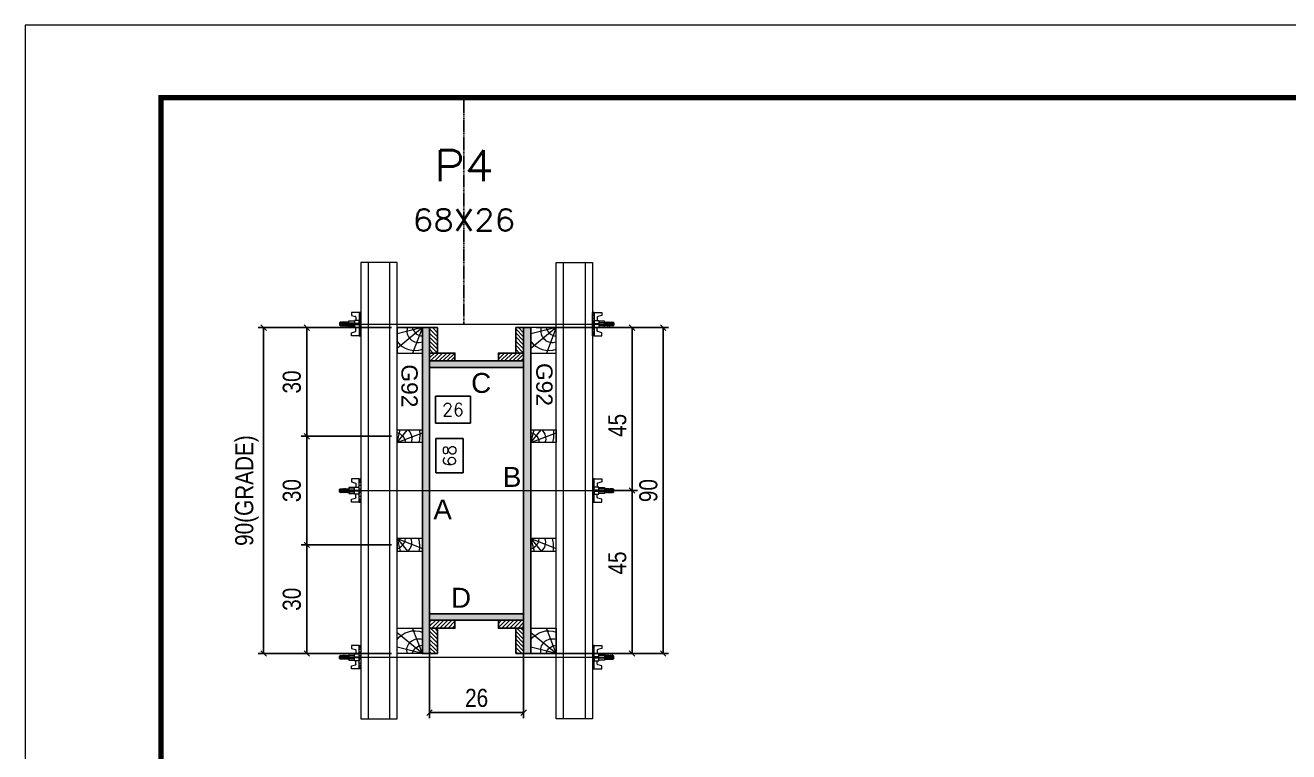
# Model space of a CAD drawing. Extents: x 808 to 7089, y -98 to 17032.
# Drawn here: x 808 to 1507, y 14334 to 14735 of the extents above; entities that cross this region are included whole.
import ezdxf
from ezdxf.enums import TextEntityAlignment as Align

# ---------------------------------------------------------------- set-up
doc = ezdxf.new("R2010")
doc.units = 0
doc.linetypes.add('DASHED', pattern=[0.75, 0.5, -0.25])
doc.linetypes.add('HIDDEN', pattern=[0.375, 0.25, -0.125])
for name, color, linetype in [('CHAPA', 1, 'Continuous'), ('Cota Seção (2x)', 241, 'Continuous'), ('MEIO_PONT', 93, 'Continuous'), ('Painéis', 200, 'Continuous'), ('SARRAFO', 251, 'Continuous'), ('Texto de Titulo', 7, 'Continuous'), ('Texto Qtd Sarr', 242, 'Continuous'), ('TEXTO_GERAL', 7, 'Continuous')]:
    doc.layers.add(name, color=color, linetype=linetype)
for name, color, linetype, lineweight in [('Folhas', 255, 'Continuous', 9), ('Hachura', 251, 'Continuous', 9), ('Madeira', 126, 'Continuous', 18), ('Perfil Metálico', 224, 'Continuous', 18), ('SARRAFO DE PRESSAO', 251, 'DASHED', 9), ('Texto Seção', 7, 'Continuous', 15)]:
    doc.layers.add(name, color=color, linetype=linetype, lineweight=lineweight)
doc.styles.add('ARIAL', font='arial.ttf')
doc.styles.add('COTA TECNICA 2X', font='techl___.ttf', dxfattribs={"height": 10})
doc.styles.add('ROMANS', font='romans.shx')
doc.styles.add('SANSSERIF', font='sas_____.pfb')
doc.dimstyles.new('SECAO PILAR', dxfattribs={"dimtxt": 10, "dimasz": 3, "dimexe": 3, "dimexo": 3, "dimgap": 3, "dimtad": 1, "dimdec": 1, "dimlfac": 0.5, "dimzin": 12, "dimdsep": 46, "dimtxsty": 'COTA TECNICA 2X', "dimblk1": 'OBLIQUE', "dimblk2": 'OBLIQUE', "dimsah": 1, "dimcen": 0.9, "dimclrd": 256, "dimclre": 256, "dimclrt": 256, "dimadec": 1, "dimazin": 3, "dimtfac": 1, "dimtdec": 1, "dimtmove": 0, "dimatfit": 3, "dimfxl": 1, "dimtolj": 1, "dimtzin": 12, "dimarcsym": 0})
doc.dimstyles.new('SECÇÃO 2', dxfattribs={"dimtxt": 7, "dimasz": 6, "dimexe": 0.18, "dimexo": 2, "dimgap": -4, "dimtad": 3, "dimdec": 1, "dimlfac": 0.5, "dimzin": 12, "dimdsep": 46, "dimtxsty": 'ROMANS', "dimblk": 'ARCHTICK', "dimcen": 0.09, "dimse1": 1, "dimse2": 1, "dimsd1": 1, "dimsd2": 1, "dimclrd": 180, "dimclre": 5, "dimclrt": 1, "dimadec": 0, "dimazin": 3, "dimtfac": 1, "dimtdec": 1, "dimtofl": 0, "dimtmove": 0, "dimatfit": 3, "dimldrblk": 'ARCHTICK', "dimfxl": 1, "dimtolj": 1, "dimtzin": 0, "dimarcsym": 0})

# ---------------------------------------------------------------- blocks, each defined once
blk = doc.blocks.new('9999999999')
at = {"layer": 'Folhas'}
blk.add_lwpolyline([(98138.98, 34190.21), (99623.98, 34190.21), (99623.98, 35240.21), (98138.98, 35240.21)], close=True, dxfattribs=at)
at = {"layer": 'Folhas', "color": 30, "const_width": 3}
blk.add_lwpolyline([(98213.98, 34230.21), (99583.98, 34230.21), (99583.98, 35200.21), (98213.98, 35200.21)], close=True, dxfattribs=at)
blk = doc.blocks.new('titulo1')
at = {"layer": 'Defpoints', "color": 252, "linetype": 'HIDDEN', "ltscale": 2}
blk.add_line((0, 0), (0, 125), dxfattribs=at)
at = {"layer": 'Defpoints', "style": 'ROMANS', "oblique": 15}
blk.add_attdef('FOLHA', text='', height=10, dxfattribs=at).set_placement((0, 15.58), align=Align.MIDDLE_CENTER)
at = {"layer": 'Texto Qtd Sarr', "color": 3, "style": 'ROMANS', "oblique": 15}
for tag, height, p in [('TITULO', 17, (0, 71.45)), ('SEÇÃO', 12, (0, 41.55))]:
    blk.add_attdef(tag, text='', height=height, dxfattribs=at).set_placement(p, align=Align.MIDDLE_CENTER)
blk = doc.blocks.new('*D1543')
at = {"layer": 'Cota Seção (2x)', "color": 180, "lineweight": -2, "transparency": 16777216}
for p, q in [((1050.2, 14507.06), (1035.2, 14507.06)), ((1035.2, 14507.06), (1035.2, 14488.06)), ((1050.2, 14488.06), (1050.2, 14507.06)), ((1035.2, 14488.06), (1050.2, 14488.06))]:
    blk.add_line(p, q, dxfattribs=at)
at = {"layer": 'Defpoints', "color": 0, "transparency": 16777216}
for p in [(1031.72, 14546.33), (1031.72, 14410.33), (1054.2, 14410.33)]:
    blk.add_point(p, dxfattribs=at)
at = {"layer": 'Cota Seção (2x)', "color": 1, "transparency": 16777216, "insert": (1042.7, 14497.56), "char_height": 7, "attachment_point": 5, "rotation": 90, "style": 'ROMANS'}
blk.add_mtext('\\A1;68', dxfattribs=at)
blk = doc.blocks.new('_ArchTick')
at = {"color": 0, "linetype": 'ByBlock', "const_width": 0.15}
blk.add_lwpolyline([(-0.5, -0.5), (0.5, 0.5)], dxfattribs=at)
blk = doc.blocks.new('*D1544')
at = {"layer": 'Cota Seção (2x)', "color": 180, "lineweight": -2, "transparency": 16777216}
for p, q in [((1054.31, 14530.53), (1034.97, 14530.53)), ((1034.97, 14530.53), (1034.97, 14515.53)), ((1054.31, 14515.53), (1054.31, 14530.53)), ((1034.97, 14515.53), (1054.31, 14515.53))]:
    blk.add_line(p, q, dxfattribs=at)
at = {"layer": 'Defpoints', "color": 0, "transparency": 16777216}
for p in [(1031.72, 14546.33), (1083.72, 14546.33), (1083.72, 14511.53)]:
    blk.add_point(p, dxfattribs=at)
at = {"layer": 'Cota Seção (2x)', "color": 1, "transparency": 16777216, "insert": (1044.64, 14523.03), "char_height": 7, "attachment_point": 5, "style": 'ROMANS'}
blk.add_mtext('\\A1;26', dxfattribs=at)
blk = doc.blocks.new('_Oblique')
at = {"color": 0, "linetype": 'ByBlock', "lineweight": -2}
blk.add_line((-0.5, -0.5), (0.5, 0.5), dxfattribs=at)
blk = doc.blocks.new('*D2064')
at = {"layer": 'Cota Seção (2x)', "lineweight": -2, "transparency": 16777216}
for p, q in [((1031.72, 14403.73), (1031.72, 14352.69)), ((1083.72, 14403.73), (1083.72, 14352.69)), ((1031.72, 14355.69), (1083.72, 14355.69))]:
    blk.add_line(p, q, dxfattribs=at)
at = {"layer": 'Defpoints', "color": 0, "transparency": 16777216}
for p in [(1031.72, 14406.73), (1083.72, 14406.73), (1083.72, 14355.69)]:
    blk.add_point(p, dxfattribs=at)
at = {"layer": 'Cota Seção (2x)', "lineweight": -2, "transparency": 16777216, "xscale": 3, "yscale": 3, "zscale": 3, "rotation": 180}
blk.add_blockref('_Oblique', (1031.72, 14355.69), dxfattribs=at)
at = {"layer": 'Cota Seção (2x)', "lineweight": -2, "transparency": 16777216, "xscale": 3, "yscale": 3, "zscale": 3}
blk.add_blockref('_Oblique', (1083.72, 14355.69), dxfattribs=at)
at = {"layer": 'Cota Seção (2x)', "transparency": 16777216, "insert": (1057.72, 14363.79), "char_height": 10, "attachment_point": 5, "style": 'COTA TECNICA 2X'}
blk.add_mtext('\\A1;26', dxfattribs=at)
blk = doc.blocks.new('*D1545')
at = {"layer": 'Cota Seção (2x)', "lineweight": -2, "transparency": 16777216}
for p, q in [((1010.72, 14568.33), (936.95, 14568.33)), ((939.95, 14568.33), (939.95, 14388.33)), ((1010.72, 14388.33), (936.95, 14388.33))]:
    blk.add_line(p, q, dxfattribs=at)
at = {"layer": 'Defpoints', "color": 0, "transparency": 16777216}
for p in [(1013.72, 14568.33), (939.95, 14388.33), (1013.72, 14388.33)]:
    blk.add_point(p, dxfattribs=at)
at = {"layer": 'Cota Seção (2x)', "lineweight": -2, "transparency": 16777216, "xscale": 3, "yscale": 3, "zscale": 3}
for p, rotation in [((939.95, 14568.33), 90), ((939.95, 14388.33), 270)]:
    blk.add_blockref('_Oblique', p, dxfattribs=dict(at, rotation=rotation))
at = {"layer": 'Cota Seção (2x)', "transparency": 16777216, "insert": (930.73, 14478.33), "char_height": 10, "attachment_point": 5, "rotation": 90, "style": 'COTA TECNICA 2X'}
blk.add_mtext('\\A1;90(GRADE)', dxfattribs=at)
blk = doc.blocks.new('*D1546')
at = {"layer": 'Cota Seção (2x)', "lineweight": -2, "transparency": 16777216}
for p, q in [((1010.72, 14448.33), (960.79, 14448.33)), ((963.79, 14448.33), (963.79, 14388.33)), ((1010.72, 14388.33), (960.79, 14388.33))]:
    blk.add_line(p, q, dxfattribs=at)
at = {"layer": 'Defpoints', "color": 0, "transparency": 16777216}
for p in [(1013.72, 14448.33), (963.79, 14388.33), (1013.72, 14388.33)]:
    blk.add_point(p, dxfattribs=at)
at = {"layer": 'Cota Seção (2x)', "lineweight": -2, "transparency": 16777216, "xscale": 3, "yscale": 3, "zscale": 3}
for p, rotation in [((963.79, 14448.33), 90), ((963.79, 14388.33), 270)]:
    blk.add_blockref('_Oblique', p, dxfattribs=dict(at, rotation=rotation))
at = {"layer": 'Cota Seção (2x)', "transparency": 16777216, "insert": (955.57, 14418.33), "char_height": 10, "attachment_point": 5, "rotation": 90, "style": 'COTA TECNICA 2X'}
blk.add_mtext('\\A1;30', dxfattribs=at)
blk = doc.blocks.new('*D1547')
at = {"layer": 'Cota Seção (2x)', "lineweight": -2, "transparency": 16777216}
for p, q in [((1010.72, 14568.33), (960.79, 14568.33)), ((963.79, 14568.33), (963.79, 14508.33)), ((1010.72, 14508.33), (960.79, 14508.33))]:
    blk.add_line(p, q, dxfattribs=at)
at = {"layer": 'Defpoints', "color": 0, "transparency": 16777216}
for p in [(1013.72, 14568.33), (963.79, 14508.33), (1013.72, 14508.33)]:
    blk.add_point(p, dxfattribs=at)
at = {"layer": 'Cota Seção (2x)', "lineweight": -2, "transparency": 16777216, "xscale": 3, "yscale": 3, "zscale": 3}
for p, rotation in [((963.79, 14568.33), 90), ((963.79, 14508.33), 270)]:
    blk.add_blockref('_Oblique', p, dxfattribs=dict(at, rotation=rotation))
at = {"layer": 'Cota Seção (2x)', "transparency": 16777216, "insert": (955.57, 14538.33), "char_height": 10, "attachment_point": 5, "rotation": 90, "style": 'COTA TECNICA 2X'}
blk.add_mtext('\\A1;30', dxfattribs=at)
blk = doc.blocks.new('*D1548')
at = {"layer": 'Cota Seção (2x)', "lineweight": -2, "transparency": 16777216}
for p, q in [((1010.72, 14508.33), (960.79, 14508.33)), ((963.79, 14508.33), (963.79, 14448.33)), ((1010.72, 14448.33), (960.79, 14448.33))]:
    blk.add_line(p, q, dxfattribs=at)
at = {"layer": 'Defpoints', "color": 0, "transparency": 16777216}
for p in [(1013.72, 14508.33), (963.79, 14448.33), (1013.72, 14448.33)]:
    blk.add_point(p, dxfattribs=at)
at = {"layer": 'Cota Seção (2x)', "lineweight": -2, "transparency": 16777216, "xscale": 3, "yscale": 3, "zscale": 3}
for p, rotation in [((963.79, 14508.33), 90), ((963.79, 14448.33), 270)]:
    blk.add_blockref('_Oblique', p, dxfattribs=dict(at, rotation=rotation))
at = {"layer": 'Cota Seção (2x)', "transparency": 16777216, "insert": (955.57, 14478.33), "char_height": 10, "attachment_point": 5, "rotation": 90, "style": 'COTA TECNICA 2X'}
blk.add_mtext('\\A1;30', dxfattribs=at)
blk = doc.blocks.new('*D1549')
at = {"layer": 'Cota Seção (2x)', "lineweight": -2, "transparency": 16777216}
for p, q in [((1090.72, 14568.33), (1163.83, 14568.33)), ((1160.83, 14568.33), (1160.83, 14388.33)), ((1090.72, 14388.33), (1163.83, 14388.33))]:
    blk.add_line(p, q, dxfattribs=at)
at = {"layer": 'Defpoints', "color": 0, "transparency": 16777216}
for p in [(1087.72, 14568.33), (1087.72, 14388.33), (1160.83, 14388.33)]:
    blk.add_point(p, dxfattribs=at)
at = {"layer": 'Cota Seção (2x)', "lineweight": -2, "transparency": 16777216, "xscale": 3, "yscale": 3, "zscale": 3}
for p, rotation in [((1160.83, 14568.33), 90), ((1160.83, 14388.33), 270)]:
    blk.add_blockref('_Oblique', p, dxfattribs=dict(at, rotation=rotation))
at = {"layer": 'Cota Seção (2x)', "transparency": 16777216, "insert": (1152.7, 14478.33), "char_height": 10, "attachment_point": 5, "rotation": 90, "style": 'COTA TECNICA 2X'}
blk.add_mtext('\\A1;90', dxfattribs=at)
blk = doc.blocks.new('*D1550')
at = {"layer": 'Cota Seção (2x)', "lineweight": -2, "transparency": 16777216}
for p, q in [((1124.72, 14568.33), (1146.63, 14568.33)), ((1143.63, 14568.33), (1143.63, 14478.33)), ((1124.72, 14478.33), (1146.63, 14478.33))]:
    blk.add_line(p, q, dxfattribs=at)
at = {"layer": 'Defpoints', "color": 0, "transparency": 16777216}
for p in [(1121.72, 14568.33), (1121.72, 14478.33), (1143.63, 14478.33)]:
    blk.add_point(p, dxfattribs=at)
at = {"layer": 'Cota Seção (2x)', "lineweight": -2, "transparency": 16777216, "xscale": 3, "yscale": 3, "zscale": 3}
for p, rotation in [((1143.63, 14568.33), 90), ((1143.63, 14478.33), 270)]:
    blk.add_blockref('_Oblique', p, dxfattribs=dict(at, rotation=rotation))
at = {"layer": 'Cota Seção (2x)', "transparency": 16777216, "insert": (1135.52, 14514.33), "char_height": 10, "attachment_point": 5, "rotation": 90, "style": 'COTA TECNICA 2X'}
blk.add_mtext('\\A1;45', dxfattribs=at)
blk = doc.blocks.new('*D1551')
at = {"layer": 'Cota Seção (2x)', "lineweight": -2, "transparency": 16777216}
for p, q in [((1124.72, 14478.33), (1146.63, 14478.33)), ((1143.63, 14388.33), (1143.63, 14478.33)), ((1124.72, 14388.33), (1146.63, 14388.33))]:
    blk.add_line(p, q, dxfattribs=at)
at = {"layer": 'Defpoints', "color": 0, "transparency": 16777216}
for p in [(1121.72, 14478.33), (1143.63, 14478.33), (1121.72, 14388.33)]:
    blk.add_point(p, dxfattribs=at)
at = {"layer": 'Cota Seção (2x)', "lineweight": -2, "transparency": 16777216, "xscale": 3, "yscale": 3, "zscale": 3}
for p, rotation in [((1143.63, 14478.33), 90), ((1143.63, 14388.33), 270)]:
    blk.add_blockref('_Oblique', p, dxfattribs=dict(at, rotation=rotation))
at = {"layer": 'Cota Seção (2x)', "transparency": 16777216, "insert": (1135.52, 14438.33), "char_height": 10, "attachment_point": 5, "rotation": 90, "style": 'COTA TECNICA 2X'}
blk.add_mtext('\\A1;45', dxfattribs=at)
blk = doc.blocks.new('C')
at = {"layer": 'Hachura', "color": 0}
for p, q in [((0, 3.22), (0, -3.22)), ((0.45, 3.22), (0, 3.22)), ((0.46, 3.16), (0, 3.16)), ((0.46, 3.05), (0, 3.05)), ((0.46, 2.88), (0, 2.88)), ((0, 2.75), (0, -1.16)), ((0.46, 2.65), (0, 2.65)), ((0.46, 2.23), (0, 2.23)), ((0.46, 1.51), (0, 1.51)), ((0.39, 0.49), (0.17, 0.49)), ((0.45, -3.23), (0.45, 3.22)), ((0.45, 3.22), (2.58, 3.22)), ((1.74, 0.97), (0.45, 0.97)), ((1.45, 0.1), (0.45, 0.1)), ((1.35, 1.94), (1.35, 0.96)), ((2.58, 2.39), (1.47, 2.09)), ((1.74, -0.97), (1.74, 0.97)), ((1.74, 0.97), (1.74, 0.84)), ((1.74, 0.97), (1.74, 0.84)), ((1.74, 0.84), (3.35, 0.84)), ((3.35, 0.45), (1.74, 0.45)), ((2.58, 3.22), (2.58, 2.39)), ((3.32, 0.84), (3.32, -0.84)), ((3.35, 0.84), (3.35, -0.84)), ((3.68, 0.45), (3.35, 0.45)), ((3.84, -0.52), (3.35, 0.45)), ((3.35, 0.06), (3.67, -0.57)), ((3.68, 0.45), (4.16, -0.52)), ((3.72, 0.5), (4.25, -0.57)), ((4.37, -0.55), (3.83, 0.53)), ((4.15, 0.45), (3.93, 0.45)), ((4.42, -0.52), (3.93, 0.45)), ((4.15, 0.45), (4.26, 0.45)), ((4.26, 0.45), (4.74, -0.52)), ((4.3, 0.5), (4.83, -0.57)), ((4.95, -0.55), (4.41, 0.53)), ((4.51, 0.45), (4.84, 0.45)), ((5, -0.52), (4.51, 0.45)), ((4.84, 0.45), (5.32, -0.52)), ((4.88, 0.5), (5.41, -0.57)), ((5.53, -0.55), (4.99, 0.53)), ((5.58, -0.52), (5.09, 0.45)), ((5.42, 0.45), (5.09, 0.45)), ((5.58, -0.52), (5.09, 0.45)), ((5.42, 0.45), (5.74, -0.19)), ((5.46, 0.5), (5.74, -0.07)), ((5.74, 0.19), (5.57, 0.53)), ((5.74, 0.32), (5.68, 0.45)), ((5.68, 0.45), (5.74, 0.45)), ((5.74, 0.45), (5.9, 0.29)), ((5.74, 0.45), (5.74, -0.52)), ((5.9, -0.36), (5.9, 0.29)), ((0.45, 0), (0, 0)), ((0.46, -1.52), (0, -1.52)), ((0.46, -2.23), (0, -2.23)), ((0.46, -2.65), (0, -2.65)), ((0.46, -2.88), (0, -2.88)), ((0.46, -3.05), (0, -3.05)), ((0.46, -3.16), (0, -3.16)), ((0, -3.22), (2.57, -3.22)), ((0.08, -0.48), (0.29, -0.48)), ((0.29, -0.48), (0.4, -0.48)), ((0.45, 0), (0.45, -0.97)), ((0.45, -0.16), (1.45, -0.16)), ((0.45, -0.65), (0.45, -0.32)), ((0.45, -3.23), (0.45, -0.65)), ((0.45, -0.97), (1.74, -0.97)), ((1.35, -1.94), (1.35, -0.97)), ((2.58, -2.39), (1.47, -2.1)), ((3.35, -0.32), (1.74, -0.32)), ((3.35, -0.84), (1.74, -0.84)), ((2.58, -3.23), (2.58, -2.39)), ((3.35, -0.07), (3.58, -0.52)), ((3.35, -0.52), (3.58, -0.52)), ((3.84, -0.52), (4.16, -0.52)), ((4.42, -0.52), (4.74, -0.52)), ((4.63, -0.52), (4.74, -0.52)), ((5, -0.52), (5.32, -0.52)), ((5.58, -0.52), (5.74, -0.52)), ((5.74, -0.52), (5.9, -0.36)), ((5.74, -0.52), (5.74, -0.52))]:
    blk.add_line(p, q, dxfattribs=at)
for centre, radius, start, end in [((1.52, 1.94), 0.161, 104.7436, 180), ((1.44, -0.03), 0.129, 272.695, 87.305), ((3.81, 0.39), 0.143, 25.5688, 154.4312), ((4.39, 0.39), 0.143, 25.5688, 154.4312), ((4.97, 0.39), 0.143, 25.5688, 154.4312), ((5.55, 0.39), 0.143, 25.5688, 154.4312), ((0.17, -0.37), 0.174, 221.744, 317.8592), ((1.52, -1.94), 0.161, 180, 255.2564), ((3.71, -0.4), 0.174, 222.1408, 318.256), ((4.29, -0.4), 0.174, 222.1408, 318.256), ((4.87, -0.4), 0.174, 222.1408, 318.256), ((5.45, -0.4), 0.174, 222.1408, 318.256), ((5.61, -0.4), 0.174, 317.8592, 318.256)]:
    blk.add_arc(centre, radius, start, end, dxfattribs=at)
blk = doc.blocks.new('PONTALETE')
at = {"layer": 'Madeira'}
for q in [(2.71, 7), (7, 5.76), (7, 1.74)]:
    blk.add_line((0, 0), q, dxfattribs=at)
blk.add_lwpolyline([(0, 0), (7, 0), (7, 7), (0, 7)], close=True, dxfattribs=at)
for centre, radius, start, end in [((2.04, 0.06), 6.23, 37.2818, 109.0913), ((1.09, 0.9), 3.19, 343.603, 109.9847), ((-0.21, -0.78), 3.09, 14.6322, 86.0383)]:
    blk.add_arc(centre, radius, start, end, dxfattribs=at)
blk = doc.blocks.new('MEIO PONTALETE')
at = {"layer": 'Madeira'}
for q in [(2.71, 7), (3.5, 2.88), (3.5, 0.87)]:
    blk.add_line((0, 0), q, dxfattribs=at)
blk.add_lwpolyline([(0, 0), (3.5, 0), (3.5, 7), (0, 7)], close=True, dxfattribs=at)
for centre, radius, start, end in [((2.04, 0.06), 6.23, 76.4499, 109.0913), ((1.09, 0.9), 3.19, 40.9063, 109.9847), ((-0.21, -0.78), 3.09, 14.6322, 86.0383)]:
    blk.add_arc(centre, radius, start, end, dxfattribs=at)

msp = doc.modelspace()

# ---------------------------------------------------------------- hatches: boundary and pattern name
at = {"layer": 'Hachura'}
h = msp.add_hatch(color=256, dxfattribs=at)
h.dxf.hatch_style = 1
h.paths.add_polyline_path([(1031.72, 14388.33), (1027.72, 14388.33), (1027.72, 14568.33), (1031.72, 14568.33)])
h = msp.add_hatch(color=256, dxfattribs=at)
h.dxf.hatch_style = 1
h.paths.add_polyline_path([(1031.72, 14388.33), (1027.72, 14388.33), (1027.72, 14568.33), (1031.72, 14568.33)])
h = msp.add_hatch(dxfattribs=at)
h.set_pattern_fill('ANSI31', color=256, scale=0.5, angle=90, style=0)
h.set_pattern_definition([(135, (-21859.6836, 23692.2769), (-1.12253202, -1.12253202), [])])
h.paths.add_polyline_path([(1031.72, 14554.33), (1036.12, 14554.33), (1036.12, 14568.33), (1031.72, 14568.33)])
h = msp.add_hatch(dxfattribs=at)
h.set_pattern_fill('ANSI31', color=256, scale=0.5, angle=90, style=0)
h.set_pattern_definition([(135, (-21845.6836, 23692.2769), (-1.12253202, -1.12253202), [])])
h.paths.add_polyline_path([(1083.72, 14554.33), (1079.32, 14554.33), (1079.32, 14568.33), (1083.72, 14568.33)])
h = msp.add_hatch(color=256, dxfattribs=at)
h.dxf.hatch_style = 1
h.paths.add_polyline_path([(1083.72, 14388.33), (1087.72, 14388.33), (1087.72, 14568.33), (1083.72, 14568.33)])
h = msp.add_hatch(color=256, dxfattribs=at)
h.dxf.hatch_style = 1
h.paths.add_polyline_path([(1083.72, 14388.33), (1087.72, 14388.33), (1087.72, 14568.33), (1083.72, 14568.33)])
h = msp.add_hatch(dxfattribs=at)
h.set_pattern_fill('ANSI31', color=256, scale=0.5, style=0)
h.set_pattern_definition([(45, (10534.6764, 37334.1332), (-1.12253202, 1.12253202), [])])
h.paths.add_polyline_path([(1045.72, 14549.93), (1045.72, 14554.33), (1031.72, 14554.33), (1031.72, 14549.93)])
h = msp.add_hatch(dxfattribs=at)
h.set_pattern_fill('ANSI31', color=256, scale=0.5, style=0)
h.set_pattern_definition([(45, (10548.6764, 37334.1332), (-1.12253202, 1.12253202), [])])
h.paths.add_polyline_path([(1069.72, 14549.93), (1069.72, 14554.33), (1083.72, 14554.33), (1083.72, 14549.93)])
h = msp.add_hatch(color=256, dxfattribs=at)
h.dxf.hatch_style = 1
h.paths.add_polyline_path([(1031.72, 14549.93), (1031.72, 14546.33), (1083.72, 14546.33), (1083.72, 14549.93)])
h = msp.add_hatch(color=256, dxfattribs=at)
h.dxf.hatch_style = 1
h.paths.add_polyline_path([(1031.72, 14549.93), (1031.72, 14546.33), (1083.72, 14546.33), (1083.72, 14549.93)])
h = msp.add_hatch(color=256, dxfattribs=at)
h.dxf.hatch_style = 1
h.paths.add_polyline_path([(1031.72, 14410.33), (1031.72, 14406.73), (1083.72, 14406.73), (1083.72, 14410.33)])
h = msp.add_hatch(color=256, dxfattribs=at)
h.dxf.hatch_style = 1
h.paths.add_polyline_path([(1031.72, 14410.33), (1031.72, 14406.73), (1083.72, 14406.73), (1083.72, 14410.33)])
h = msp.add_hatch(dxfattribs=at)
h.set_pattern_fill('ANSI31', color=256, scale=0.5, style=0)
h.set_pattern_definition([(45, (10534.6764, 37298.1332), (-1.12253202, 1.12253202), [])])
h.paths.add_polyline_path([(1045.72, 14406.73), (1045.72, 14402.33), (1031.72, 14402.33), (1031.72, 14406.73)])
h = msp.add_hatch(dxfattribs=at)
h.set_pattern_fill('ANSI31', color=256, scale=0.5, style=0)
h.set_pattern_definition([(45, (10548.6764, 37298.1332), (-1.12253202, 1.12253202), [])])
h.paths.add_polyline_path([(1069.72, 14406.73), (1069.72, 14402.33), (1083.72, 14402.33), (1083.72, 14406.73)])
h = msp.add_hatch(dxfattribs=at)
h.set_pattern_fill('ANSI31', color=256, scale=0.5, angle=90, style=0)
h.set_pattern_definition([(135, (-21859.6836, 23891.2769), (-1.12253202, -1.12253202), [])])
h.paths.add_polyline_path([(1031.72, 14402.33), (1036.12, 14402.33), (1036.12, 14388.33), (1031.72, 14388.33)])
h = msp.add_hatch(dxfattribs=at)
h.set_pattern_fill('ANSI31', color=256, scale=0.5, angle=90, style=0)
h.set_pattern_definition([(135, (-21845.6836, 23891.2769), (-1.12253202, -1.12253202), [])])
h.paths.add_polyline_path([(1083.72, 14402.33), (1079.32, 14402.33), (1079.32, 14388.33), (1083.72, 14388.33)])

# ---------------------------------------------------------------- linework, layer by layer
at = {"layer": 'CHAPA'}
for points in [[(1031.72, 14388.33), (1027.72, 14388.33), (1027.72, 14568.33), (1031.72, 14568.33)], [(1031.72, 14388.33), (1027.72, 14388.33), (1027.72, 14568.33), (1031.72, 14568.33)], [(1083.72, 14388.33), (1087.72, 14388.33), (1087.72, 14568.33), (1083.72, 14568.33)], [(1083.72, 14388.33), (1087.72, 14388.33), (1087.72, 14568.33), (1083.72, 14568.33)], [(1031.72, 14549.93), (1031.72, 14546.33), (1083.72, 14546.33), (1083.72, 14549.93)], [(1031.72, 14549.93), (1031.72, 14546.33), (1083.72, 14546.33), (1083.72, 14549.93)], [(1031.72, 14410.33), (1031.72, 14406.73), (1083.72, 14406.73), (1083.72, 14410.33)], [(1031.72, 14410.33), (1031.72, 14406.73), (1083.72, 14406.73), (1083.72, 14410.33)]]:
    msp.add_lwpolyline(points, close=True, dxfattribs=at)
at = {"layer": 'Hachura'}
for p, q in [((982.92, 14570.33), (1128.72, 14570.33)), ((982.92, 14478.33), (1128.72, 14478.32)), ((982.92, 14386.32), (1128.72, 14386.32))]:
    msp.add_line(p, q, dxfattribs=at)
at = {"layer": 'Madeira'}
for points in [[(1027.72, 14388.33), (1013.72, 14388.33), (1013.72, 14568.33), (1027.72, 14568.33)], [(1087.72, 14388.33), (1101.72, 14388.33), (1101.72, 14568.33), (1087.72, 14568.33)]]:
    msp.add_lwpolyline(points, close=True, dxfattribs=at)
at = {"layer": 'Painéis'}
msp.add_lwpolyline([(1083.72, 14546.33), (1031.72, 14546.33), (1031.72, 14410.33), (1083.72, 14410.33)], close=True, dxfattribs=at)
at = {"layer": 'Perfil Metálico'}
for points in [[(993.72, 14352.33), (1013.72, 14352.33), (1013.72, 14604.33), (993.72, 14604.33)], [(1009.72, 14604.33), (997.72, 14604.33), (997.72, 14352.33), (1009.72, 14352.33)], [(1121.72, 14352.33), (1101.72, 14352.33), (1101.72, 14604.33), (1121.72, 14604.33)], [(1105.72, 14604.33), (1117.72, 14604.33), (1117.72, 14352.33), (1105.72, 14352.33)]]:
    msp.add_lwpolyline(points, close=True, dxfattribs=at)
at = {"layer": 'SARRAFO'}
for points in [[(1036.12, 14568.33), (1036.12, 14554.33), (1031.72, 14554.33), (1031.72, 14568.33)], [(1079.32, 14568.33), (1079.32, 14554.33), (1083.72, 14554.33), (1083.72, 14568.33)], [(1031.72, 14554.33), (1045.72, 14554.33), (1045.72, 14549.93), (1031.72, 14549.93)], [(1083.72, 14554.33), (1069.72, 14554.33), (1069.72, 14549.93), (1083.72, 14549.93)], [(1031.72, 14402.33), (1045.72, 14402.33), (1045.72, 14406.73), (1031.72, 14406.73)], [(1083.72, 14402.33), (1069.72, 14402.33), (1069.72, 14406.73), (1083.72, 14406.73)], [(1036.12, 14388.33), (1036.12, 14402.33), (1031.72, 14402.33), (1031.72, 14388.33)], [(1079.32, 14388.33), (1079.32, 14402.33), (1083.72, 14402.33), (1083.72, 14388.33)]]:
    msp.add_lwpolyline(points, close=True, dxfattribs=at)

# ---------------------------------------------------------------- block references
at = {"layer": 'Hachura', "linetype": 'Continuous', "yscale": 2, "zscale": 2}
for p, xscale, rotation in [((993.72, 14570.33), 2, 179.9999999999999), ((1121.72, 14570.32), -2, 180)]:
    msp.add_blockref('C', p, dxfattribs=dict(at, xscale=xscale, rotation=rotation))
for p, xscale in [((993.72, 14478.33), -2), ((1121.72, 14478.33), 2), ((993.72, 14386.32), -2), ((1121.72, 14386.33), 2)]:
    msp.add_blockref('C', p, dxfattribs=dict(at, xscale=xscale))
at = {"layer": 'MEIO_PONT'}
for name, p, xscale, yscale, zscale, rotation in [('PONTALETE', (1027.72, 14568.33), 2, 2, 2, 179.9999999999999), ('PONTALETE', (1101.72, 14568.33), 2, 2, 2, 179.9999999999999), ('MEIO PONTALETE', (1013.72, 14504.83), -1.999999997962732, 1.999999997962732, 1.999999997962732, 270), ('MEIO PONTALETE', (1087.72, 14504.83), -1.999999997962732, 1.999999997962732, 1.999999997962732, 270), ('MEIO PONTALETE', (1013.72, 14451.83), 1.999999997962732, 1.999999997962732, 1.999999997962732, 270), ('MEIO PONTALETE', (1087.72, 14451.83), 1.999999997962732, 1.999999997962732, 1.999999997962732, 270)]:
    msp.add_blockref(name, p, dxfattribs=dict(at, xscale=xscale, yscale=yscale, zscale=zscale, rotation=rotation))
at = {"layer": 'MEIO_PONT', "xscale": -2, "yscale": 2, "zscale": 2}
for p in [(1027.72, 14388.33), (1101.72, 14388.33)]:
    msp.add_blockref('PONTALETE', p, dxfattribs=at)
at = {"layer": 'SARRAFO DE PRESSAO', "color": 6, "linetype": 'ByBlock'}
msp.add_blockref('9999999999', (-97330.81, -20504.88), dxfattribs=at)
at = {"layer": 'Texto Seção'}
ref = msp.add_blockref('titulo1', (1050.72, 14570.33), dxfattribs=at)
ref.add_attrib('TITULO', 'P4', dxfattribs={"layer": 'Texto de Titulo', "color": 7, "height": 17, "style": 'ROMANS', "width": 1.1}).set_placement((1050.72, 14657.83), align=Align.MIDDLE_CENTER)
ref.add_attrib('SEÇÃO', '68X26', dxfattribs={"layer": 'Texto de Titulo', "color": 7, "height": 12, "style": 'ROMANS', "width": 1.1}).set_placement((1050.72, 14627.83), align=Align.MIDDLE_CENTER)

# ---------------------------------------------------------------- texts
at = {"layer": 'TEXTO_GERAL', "color": 0, "linetype": 'Continuous', "style": 'SANSSERIF'}
for p in [(1020.63, 14548.05), (1095.18, 14548.81)]:
    msp.add_text('G92', height=9, rotation=270, dxfattribs=at).set_placement(p, align=Align.MIDDLE_LEFT)
at = {"layer": 'TEXTO_GERAL', "style": 'ARIAL'}
for s, p in [('C', (1060.23, 14537.8)), ('B', (1077.33, 14485.88)), ('A', (1038.91, 14467.91)), ('D', (1049.11, 14419.15))]:
    msp.add_text(s, height=11, dxfattribs=at).set_placement(p, align=Align.MIDDLE_CENTER)

# ---------------------------------------------------------------- dimensions: what is measured, and where the dimension line sits
at = {"layer": 'Cota Seção (2x)', "color": 241}
dim = msp.add_linear_dim(base=(939.95, 14388.33), p1=(1013.72, 14568.33), p2=(1013.72, 14388.33), angle=270, text='<>(GRADE)', dimstyle='SECAO PILAR', dxfattribs=at)
dim.commit()
dim.dimension.update_dxf_attribs({"geometry": '*D1545', "text_midpoint": (930.73, 14478.33)})
for base, p1, p2, picture, middle in [((963.79, 14508.33), (1013.72, 14568.33), (1013.72, 14508.33), '*D1547', (955.57, 14538.33)), ((1160.83, 14388.33), (1087.72, 14568.33), (1087.72, 14388.33), '*D1549', (1152.7, 14478.33)), ((963.79, 14448.33), (1013.72, 14508.33), (1013.72, 14448.33), '*D1548', (955.57, 14478.33)), ((963.79, 14388.33), (1013.72, 14448.33), (1013.72, 14388.33), '*D1546', (955.57, 14418.33))]:
    dim = msp.add_linear_dim(base=base, p1=p1, p2=p2, angle=270, dimstyle='SECAO PILAR', dxfattribs=at)
    dim.commit()
    dim.dimension.update_dxf_attribs({"geometry": picture, "text_midpoint": middle})
for base, p1, p2, angle, dimstyle, picture, middle in [((1143.63, 14478.33), (1121.72, 14568.33), (1121.72, 14478.33), 270, 'SECAO PILAR', '*D1550', (1143.63, 14514.33)), ((1054.2, 14410.33), (1031.72, 14546.33), (1031.72, 14410.33), 270, 'SECÇÃO 2', '*D1543', (1054.2, 14497.56)), ((1143.63, 14478.33), (1121.72, 14388.33), (1121.72, 14478.33), 90, 'SECAO PILAR', '*D1551', (1143.63, 14438.33))]:
    dim = msp.add_linear_dim(base=base, p1=p1, p2=p2, angle=angle, dimstyle=dimstyle, dxfattribs=at)
    dim.commit()
    dim.dimension.update_dxf_attribs({"geometry": picture, "text_midpoint": middle, "dimtype": 160})
dim = msp.add_linear_dim(base=(1083.72, 14511.53), p1=(1031.72, 14546.33), p2=(1083.72, 14546.33), dimstyle='SECÇÃO 2', dxfattribs=at)
dim.commit()
dim.dimension.update_dxf_attribs({"geometry": '*D1544', "text_midpoint": (1044.64, 14511.53), "dimtype": 160})
dim = msp.add_linear_dim(base=(1083.72, 14355.69), p1=(1031.72, 14406.73), p2=(1083.72, 14406.73), dimstyle='SECAO PILAR', dxfattribs=at)
dim.commit()
dim.dimension.update_dxf_attribs({"geometry": '*D2064', "text_midpoint": (1057.72, 14363.79)})

doc.saveas('drawing.dxf')
